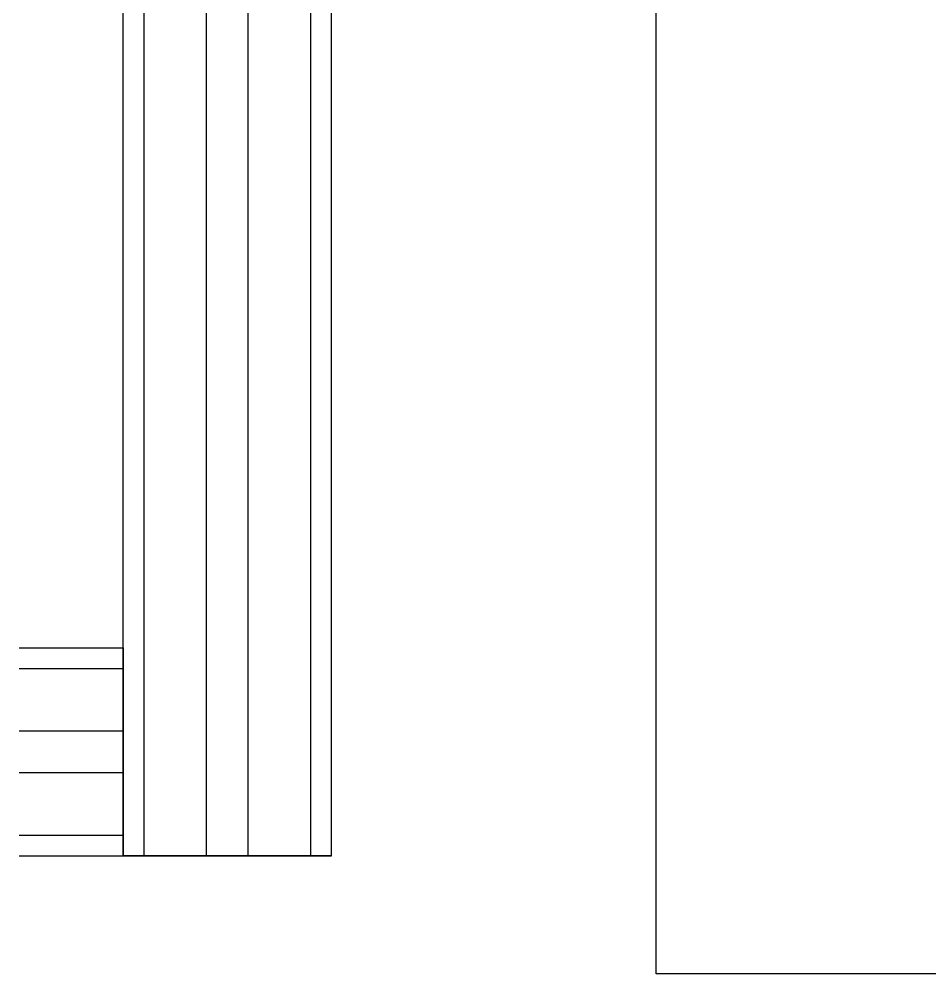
# Model space of a CAD drawing. Header units: millimetres. Extents: x 1269 to 5832, y 527 to 3540.
# Drawn here: x 1699.2 to 1874.1, y 622.9 to 806.4 of the extents above; entities that cross this region are included whole.
import ezdxf

# ---------------------------------------------------------------- set-up
doc = ezdxf.new("R2010")
doc.units = ezdxf.units.MM
doc.linetypes.add('phl_thick', pattern=[0])
doc.layers.add('Kontury', color=7, linetype='Continuous', lineweight=35)
doc.layers.add('projection', color=7, linetype='Continuous')

msp = doc.modelspace()

# ---------------------------------------------------------------- linework, layer by layer
for p, q in [((1821.475, 622.935), (1821.475, 1463.935)), ((3010.475, 622.935), (1821.475, 622.935))]:
    msp.add_line(p, q)
at = {"layer": 'Kontury'}
for p, q in [((1719.167, 685.603), (1719.167, 645.603)), ((1719.167, 645.603), (1759.167, 645.603))]:
    msp.add_line(p, q, dxfattribs=at)
at = {"layer": 'projection', "color": 7, "linetype": 'phl_thick'}
for p, q in [((1755.167, 645.603), (1755.167, 1056.883)), ((1759.167, 645.603), (1759.167, 1056.883)), ((1719.167, 645.603), (1719.167, 980.895)), ((1723.167, 645.603), (1723.167, 980.895)), ((1735.167, 645.603), (1735.167, 980.895)), ((1743.167, 645.603), (1743.167, 980.895)), ((1699.167, 685.603), (1719.167, 685.603)), ((1699.167, 681.603), (1719.167, 681.603)), ((1699.167, 669.603), (1719.167, 669.603)), ((1719.167, 669.603), (1719.167, 671.103)), ((1719.167, 669.16), (1719.167, 669.603)), ((1699.167, 661.603), (1719.167, 661.603)), ((1719.167, 661.603), (1719.167, 662.045)), ((1699.167, 649.603), (1719.167, 649.603)), ((1699.167, 645.603), (1719.167, 645.603))]:
    msp.add_line(p, q, dxfattribs=at)

doc.saveas('drawing.dxf')
